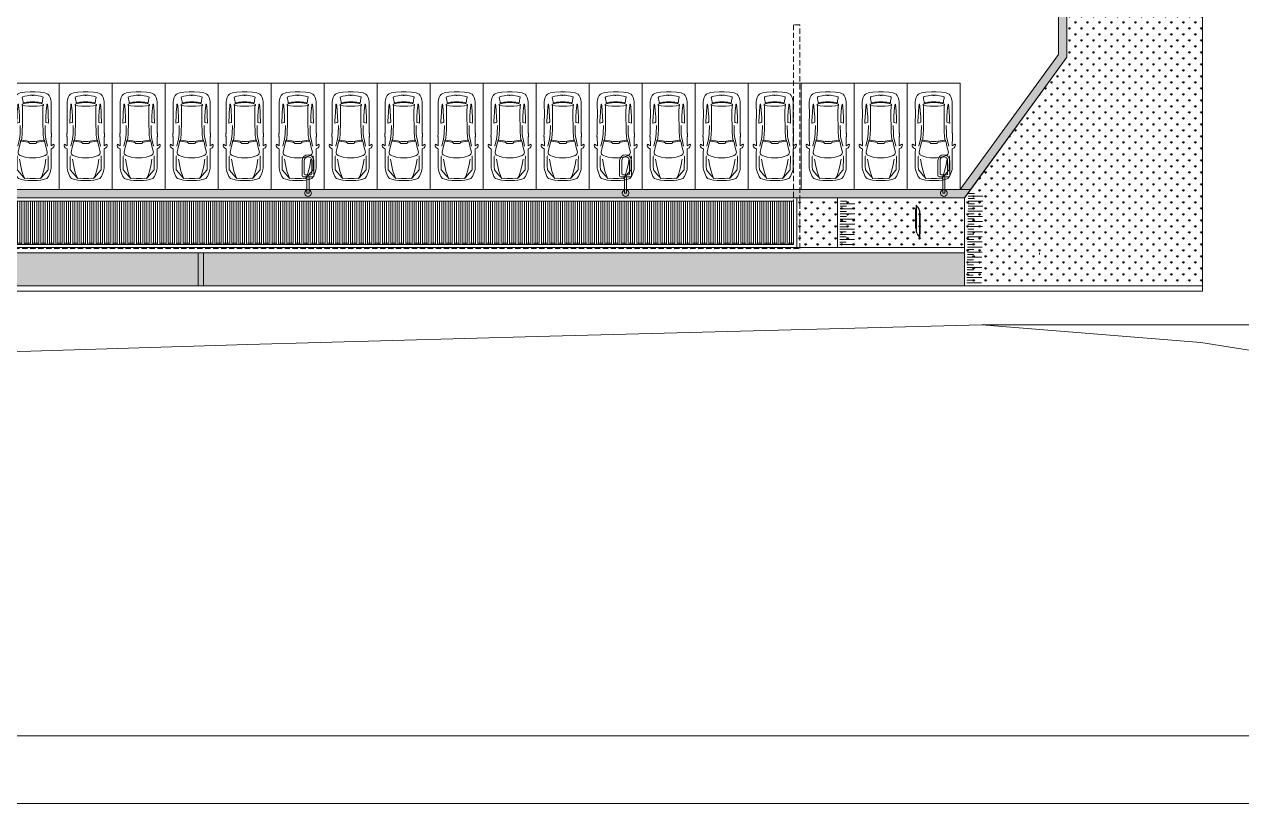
# Model space of a CAD drawing. Header units: metres. Extents: x -13933 to 152404, y -7861 to 21912.
# Drawn here: x 118244 to 123986, y -4219 to -543 of the extents above; entities that cross this region are included whole.
import ezdxf

# ---------------------------------------------------------------- set-up
doc = ezdxf.new("R2010")
doc.units = ezdxf.units.M
doc.header["$LTSCALE"] = 100
doc.header["$MEASUREMENT"] = 0
doc.linetypes.add('HIDDEN', pattern=[0.375, 0.25, -0.125])
doc.layers.get('0').update_dxf_attribs({"color": 9, "lineweight": 9})
for name, color, linetype, lineweight in [('04', 9, 'Continuous', 9), ('06A', 9, 'Continuous', 9), ('06C', 9, 'Continuous', 9), ('06D', 9, 'Continuous', 9), ('09', 9, 'Continuous', 9), ('40A', 9, 'Continuous', 9)]:
    doc.layers.add(name, color=color, linetype=linetype, lineweight=lineweight)
pattern_1 = [(90, (-1390.155, -0.0004), (-28.284271, 28.284271), [7.5, -49.068543]), (45, (-1390.155, -0.0004), (-28.284271, 28.284271), [7.5, -32.5]), (135, (-1390.155, -0.0004), (-28.284271, -28.284271), [7.5, -32.5])]

# ---------------------------------------------------------------- blocks, each defined once
blk = doc.blocks.new('p-araba-10')
for points in [[(-193.8, -2.4), (-193.8, 5.3), (-192.9, 22.2), (-191.1, 38.9), (-187.6, 56.6), (-183.4, 66.4), (-173.9, 74.2), (-151.3, 83.5), (-141.2, 86.3), (-134.5, 87.1), (-72.5, 87.3), (-61.4, 87), (-45.8, 86.8), (-44, 86.7), (-42.5, 90.5), (-39.1, 95.9), (-35.3, 99.6), (-31.2, 101.5), (-25.1, 101.9), (-22.6, 99.4), (-26, 92.8), (-28.4, 88.2), (-29.2, 86.7), (12.7, 87.6), (14.7, 88.4), (27.6, 88.2), (29.7, 87.5), (71.7, 87.1), (127.9, 86.7), (160, 87.2), (177.5, 87.1), (187.3, 85.7), (198.4, 82.4), (207, 78), (214.1, 72.2), (217.1, 65), (220, 58.1), (223.2, 37.3), (225, 11.2), (225, -11.2), (223.2, -37.3), (220, -58.1), (217.1, -65), (214.1, -72.2), (207, -78), (198.4, -82.4), (187.3, -85.7), (177.5, -87.1), (160, -87.2), (127.9, -86.7), (71.7, -87.1), (29.7, -87.5), (27.6, -88.2), (14.7, -88.4), (12.7, -87.6), (-29.2, -86.7), (-28.4, -88.2), (-26, -92.8), (-22.6, -99.4), (-25.1, -101.9), (-31.2, -101.5), (-35.3, -99.6), (-39.1, -95.9), (-42.5, -90.5), (-44, -86.7), (-45.8, -86.8), (-61.4, -87), (-72.5, -87.3), (-134.5, -87.1), (-141.2, -86.3), (-151.3, -83.5), (-173.9, -74.2), (-183.4, -66.4), (-187.6, -56.6), (-191.1, -38.9), (-192.9, -22.2), (-193.8, -5.3), (-193.8, 2.4)], [(-93, -62.5), (-126.3, -56.3), (-149.5, -50.6), (-165.5, -45.6), (-173.7, -42.3), (-183.5, -36.9), (-182.7, -25.6), (-183.2, -12.4), (-183.2, 0.2), (-183.2, 12.8), (-182.7, 26), (-183.5, 37.3), (-177.8, 43), (-168.5, 51.5), (-157.6, 60.6), (-142.7, 72.8), (-124.7, 73.2), (-102, 73.6), (-79.4, 73.7), (-76.8, 72.4)], [(-93, 62.8), (-126.3, 56.7), (-149.5, 51), (-165.5, 45.9), (-173.7, 42.6), (-183.5, 37.3), (-182.7, 26), (-183.2, 12.8), (-183.2, 0.2), (-183.2, -12.4), (-182.7, -25.6), (-183.5, -36.9), (-177.8, -42.6), (-168.5, -51.2), (-157.6, -60.2), (-142.7, -72.5), (-124.7, -72.9), (-102, -73.2), (-79.4, -73.3), (-76.8, -72.1)], [(-8.3, -56.7), (-13.4, -57.9), (-38.1, -63.5), (-60.3, -68.8), (-64.9, -68.3), (-69.3, -66.4), (-73, -63.6), (-75.8, -58.3), (-79.1, -49.2), (-82.8, -35.3), (-86.1, -15.4), (-87, -5.3), (-87, 0.2), (-87, 5.7), (-86.1, 15.7), (-82.8, 35.6), (-79.1, 49.6), (-75.8, 58.7), (-73, 63.9), (-69.3, 66.8), (-64.9, 68.6), (-60.3, 69.2), (-38.1, 63.8), (-13.4, 58.2), (-8.3, 57)], [(66.2, 58.6), (27.5, 59.4), (12.7, 60.6), (0.9, 62.9), (-31.5, 70.4)], [(-2.5, -52.9), (-3.1, -54.6), (-4.3, -55.5), (-8.3, -56.7), (-7.3, -54.5), (-7.2, -52.8), (-12.4, -22.8), (-12.7, -19.8), (-13.7, -17.7), (-17.5, -15.6), (-18.7, -14.2), (-19.1, -9.7), (-19.2, -3.2), (-19.2, 0.2), (-19.2, 3.5), (-19.1, 10), (-18.7, 14.5), (-17.5, 15.9), (-13.7, 18.1), (-12.7, 20.1), (-12.4, 23.1), (-7.2, 53.1), (-7.3, 54.8), (-8.3, 57), (-4.3, 55.8), (-3.1, 54.9), (-2.5, 53.3)], [(160.4, 48.6), (128, 48.3), (99.7, 48.3), (68.4, 48.6), (43.2, 49.2), (29.3, 49.7), (20.9, 50.2), (11.4, 51.1), (4.3, 52), (0.7, 52.6), (-2.5, 53.3), (-3.4, 49.8), (-4.9, 41.7), (-6.9, 29.6), (-9.1, 11.9), (-9.1, 2.6), (-9.1, 0.2), (-9.1, -2.2), (-9.1, -11.6), (-6.9, -29.3), (-4.9, -41.4), (-3.4, -49.4), (-2.5, -52.9), (0.7, -52.2), (4.3, -51.7), (11.4, -50.8), (20.9, -49.9), (29.3, -49.3), (43.2, -48.9), (68.4, -48.3), (99.7, -47.9), (128, -47.9), (160.4, -48.3)], [(66.2, -58.2), (27.5, -59), (12.7, -60.3), (0.9, -62.6), (-31.5, -70.1)]]:
    blk.add_lwpolyline(points)
for points in [[(159.5, 66.3), (166.1, 67.2), (167.1, 68.6), (165.9, 69.6), (156.3, 70.9), (128.7, 72.7), (106.1, 73.8), (87.7, 74.9), (77.7, 75), (77.4, 74.3), (80.3, 64), (81.1, 62.1), (83.3, 61.7), (106.9, 62), (135.6, 63.8)], [(169.6, -39.3), (171.3, -30.3), (172.9, -18.6), (173.8, -4.4), (173.8, 0.2), (173.8, 4.7), (172.9, 19), (171.3, 30.6), (169.6, 39.6), (166.8, 48.4), (165.8, 50.4), (160.6, 50.4), (160.4, 48.6), (159, 36.5), (157.5, 19.4), (157, 8.1), (157, 0.2), (157, -7.8), (157.5, -19.1), (159, -36.2), (160.4, -48.3), (160.6, -50.1), (165.8, -50.1), (166.8, -48.1)], [(174.1, -36.1), (175.5, -27.9), (176.6, -19.3), (177.4, -10.5), (177.5, -1.4), (177.5, 0.2), (177.5, 1.8), (177.4, 10.9), (176.6, 19.7), (175.5, 28.2), (174.1, 36.4), (173, 41.1), (173.2, 43.7), (174.5, 45.2), (178.1, 45.7), (184.1, 46.5), (193.2, 48.4), (197.4, 49.4), (199.8, 49.3), (201.7, 47.1), (202.6, 43.6), (204.7, 36.9), (206.7, 26.7), (208.2, 18.6), (209.1, 12.5), (209.7, 6.9), (209.5, 5), (208.6, 3), (207.7, 1.2), (207.7, 0.2), (207.7, -0.9), (208.6, -2.7), (208.6, -2.7), (209.5, -4.6), (209.7, -6.6), (209.1, -12.1), (208.2, -18.3), (206.7, -26.4), (204.7, -36.5), (202.6, -43.3), (201.7, -46.8), (199.8, -49), (197.4, -49.1), (193.2, -48.1), (184.1, -46.1), (178.1, -45.3), (174.5, -44.9), (173.2, -43.4), (173, -40.8)], [(159.5, -66), (166.1, -66.9), (167.1, -68.2), (165.9, -69.3), (156.3, -70.5), (128.7, -72.4), (106.1, -73.5), (87.7, -74.5), (77.7, -74.7), (77.4, -74), (80.3, -63.7), (81.1, -61.7), (83.3, -61.4), (106.9, -61.6), (135.6, -63.5)]]:
    blk.add_lwpolyline(points, close=True)
blk = doc.blocks.new('p-carpark_std')
at = {"layer": '06D'}
blk.add_lwpolyline([(-500, -125), (0, -125), (0, 125), (-500, 125)], close=True, dxfattribs=at)
at = {"layer": '04'}
blk.add_blockref('p-araba-10', (-265, 0), dxfattribs=at)
blk = doc.blocks.new('pilon-audi')
at = {"layer": '06C'}
for points in [[(33.6, 22.4, 0.139899), (0, 0), (159.8, 0, 0.15209), (192.2, 22.4), (33.6, 22.4)], [(137.2, -3, 0.148501), (141, 0), (20, 0, 0.187209), (23.7, -3), (137.2, -3)], [(168.9, 25.4, -0.148501), (172.6, 22.4), (51.6, 22.4, -0.187209), (55.3, 25.4), (168.9, 25.4)]]:
    blk.add_lwpolyline(points, format="xyb", dxfattribs=at)
blk.add_lwpolyline([(33.9, 20.4, 0.122995), (4.5, 2), (159.5, 2, 0.13414), (187.9, 20.4)], format="xyb", close=True, dxfattribs=at)
blk = doc.blocks.new('A$C442D6FDD')
at = {"layer": '06D', "color": 9}
for p, q in [((16875.2, -3722.5), (16875.2, -3650.8)), ((16885.2, -3712.5), (16885.2, -3650.8)), ((16921.2, -3650.8), (16921.2, -3712.5)), ((16931.2, -3650.8), (16931.2, -3722.5)), ((18372.8, -3722.5), (18372.8, -3650.8)), ((18382.8, -3712.5), (18382.8, -3650.8)), ((18418.8, -3650.8), (18418.8, -3712.5)), ((18428.8, -3650.8), (18428.8, -3722.5)), ((19873.8, -3722.5), (19873.8, -3650.8)), ((19883.8, -3712.5), (19883.8, -3650.8)), ((19919.8, -3650.8), (19919.8, -3712.5)), ((19929.8, -3650.8), (19929.8, -3722.5)), ((16880.2, -3727.5), (16926.2, -3727.5)), ((16890.2, -3717.5), (16916.2, -3717.5)), ((16898.2, -3788.8), (16898.2, -3727.5)), ((16908.2, -3788.8), (16908.2, -3727.5)), ((18377.8, -3727.5), (18423.8, -3727.5)), ((18387.8, -3717.5), (18413.8, -3717.5)), ((18395.8, -3788.8), (18395.8, -3727.5)), ((18405.8, -3788.8), (18405.8, -3727.5)), ((19878.8, -3727.5), (19924.8, -3727.5)), ((19888.8, -3717.5), (19914.8, -3717.5)), ((19896.8, -3788.8), (19896.8, -3727.5)), ((19906.8, -3788.8), (19906.8, -3727.5))]:
    blk.add_line(p, q, dxfattribs=at)
for points in [[(16898.2, -3788.8), (16898.2, -3804.6), (16908.2, -3804.6), (16908.2, -3788.8)], [(18395.8, -3788.8), (18395.8, -3804.6), (18405.8, -3804.6), (18405.8, -3788.8)], [(19896.8, -3788.8), (19896.8, -3804.6), (19906.8, -3804.6), (19906.8, -3788.8)]]:
    blk.add_lwpolyline(points, dxfattribs=at)
for centre, radius, start, end in [((16903.2, -3650.8), 28, 0, 180), ((16903.2, -3650.8), 18, 0, 180), ((18400.8, -3650.8), 28, 0, 180), ((18400.8, -3650.8), 18, 0, 180), ((19901.8, -3650.8), 28, 0, 180), ((19901.8, -3650.8), 18, 0, 180), ((16880.2, -3722.5), 5, 180, 270), ((16890.2, -3712.5), 5, 180, 270), ((16916.2, -3712.5), 5, 270, 0), ((16926.2, -3722.5), 5, 270, 0), ((18377.8, -3722.5), 5, 180, 270), ((18387.8, -3712.5), 5, 180, 270), ((18413.8, -3712.5), 5, 270, 0), ((18423.8, -3722.5), 5, 270, 0), ((19878.8, -3722.5), 5, 180, 270), ((19888.8, -3712.5), 5, 180, 270), ((19914.8, -3712.5), 5, 270, 0), ((19924.8, -3722.5), 5, 270, 0), ((16903.2, -3803.7), 15.7, 108.5399, 71.4601), ((18400.8, -3803.7), 15.7, 108.5399, 71.4601), ((19901.8, -3803.7), 15.7, 108.5399, 71.4601)]:
    blk.add_arc(centre, radius, start, end, dxfattribs=at)

msp = doc.modelspace()

# ---------------------------------------------------------------- hatches: boundary and pattern name
at = {"layer": '06D'}
h = msp.add_hatch(dxfattribs=at)
h.set_pattern_fill('_USER', color=251, scale=10, angle=90, pattern_type=0)
h.set_pattern_definition([(90, (-160087.114, -9057.529), (-10, 0), [])])
h.paths.add_polyline_path([(112222.5, -1581), (121872.5, -1581), (121872.5, -1376.3), (112222.5, -1376.3)])
at = {"layer": '09'}
h = msp.add_hatch(color=254, dxfattribs=at)
edge = h.paths.add_edge_path(flags=16)
edge.add_line((114428.4, 7400.9), (114304.1, 7436.3))
edge.add_line((114304.1, 7436.3), (113817.6, 8239.4))
edge.add_line((113817.6, 8239.4), (113722.4, 8211.4))
edge.add_arc((113807, 7923.6), 300, 106.37955, 212.14399)
edge.add_line((113553, 7764), (114136.1, 6836))
edge.add_arc((114178.7, 6955.9), 127.2, 250.4345, 344.06517)
edge.add_line((114301.1, 6921), (114352.6, 7115.3))
edge.add_line((114352.6, 7115.3), (114428.4, 7400.9))
edge = h.paths.add_edge_path()
edge.add_line((113835.8, 8286.4), (113711.2, 8249.8))
edge.add_arc((113807, 7923.6), 340, 106.37955, 212.14399)
edge.add_line((113519.2, 7742.7), (114109.1, 6803.9))
edge.add_arc((114178.7, 6955.9), 167.2, 245.38942, 344.20279)
edge.add_line((114339.7, 6910.4), (114391.3, 7105))
edge.add_line((114391.3, 7105), (115271.2, 6867))
edge.add_line((115271.2, 6867), (117108.6, 6218.1))
edge.add_line((117108.6, 6218.1), (119511.5, 5139.8))
edge.add_line((119511.5, 5139.8), (121406.6, 4202.6))
edge.add_line((121406.6, 4202.6), (122694, 3408.6))
edge.add_line((122694, 3408.6), (123121.8, 2284))
edge.add_line((123121.8, 2284), (123121.8, -684.9))
edge.add_line((123121.8, -684.9), (122658.6, -1321.3))
edge.add_line((122658.6, -1321.3), (122708.2, -1321.3))
edge.add_line((122708.2, -1321.3), (123161.8, -697.8))
edge.add_line((123161.8, -697.8), (123161.8, 2291.3))
edge.add_line((123161.8, 2291.3), (122726.6, 3435.5))
edge.add_line((122726.6, 3435.5), (121426, 4237.6))
edge.add_line((121426, 4237.6), (119528.6, 5176))
edge.add_line((119528.6, 5176), (117123.5, 6255.3))
edge.add_line((117123.5, 6255.3), (115283.1, 6905.2))
edge.add_line((115283.1, 6905.2), (114401.6, 7143.9))
edge.add_line((114401.6, 7143.9), (114477.7, 7428.5))
edge.add_line((114477.7, 7428.5), (114330.2, 7470.5))
edge.add_line((114330.2, 7470.5), (113857.3, 8251))
edge.add_line((113857.3, 8251), (113835.8, 8286.4))
h = msp.add_hatch(dxfattribs=at)
h.set_pattern_fill('GRASS', color=256, scale=40, style=0)
h.set_pattern_definition(pattern_1)
h.paths.add_polyline_path([(122679, -1776.3), (123801.8, -1776.3), (123801.8, -41.3), (123161.8, -41.3), (123161.8, -697.8), (122679, -1361.3)])
msp.add_hatch(color=254, dxfattribs=at).paths.add_polyline_path([(122708.1, -1321.3), (111767.5, -1321.3), (111767.5, -1361.3), (122679, -1361.3)])
h = msp.add_hatch(dxfattribs=at)
h.set_pattern_fill('GRASS', color=256, scale=40, style=0)
h.set_pattern_definition(pattern_1)
h.paths.add_polyline_path([(122679, -1596.3), (122679, -1361.3), (122679, -1361.3), (121887.5, -1361.3), (121887.5, -1596.3)])
h = msp.add_hatch(dxfattribs=at)
h.set_pattern_fill('GRASS', color=256, scale=40, style=0)
h.set_pattern_definition([(90, (-1390.155, -0.0004), (-28.284271, 28.284271), [7.5, -49.068543]), (45, (-1390.155, -0.0004), (-28.284271, 28.284271), [7.5, -32.5]), (135, (-1390.155, -0.0004), (-28.284271, -28.284271), [7.5, -32.5])])
h.paths.add_polyline_path([(122679, -1776.3), (122679, -1621.3), (114767.4, -1620.9), (114767.5, -2146.3), (116244.8, -2146.3), (116244.8, -1776.3)])

# ---------------------------------------------------------------- linework, layer by layer
msp.add_lwpolyline([(115360.8, 12281.4), (117171.4, 11533.8, -0.01102), (117487.1, 11389.8), (122188.2, 9117.5, -0.296453), (123583.7, 6805.3), (123476.5, 3596.2, 0.097254), (123674.2, 2690.1), (125083.1, -563.4, -0.539653), (124165.5, -1960.8), (122759.8, -1960.8)], format="xyb")
at = {"layer": '06A'}
msp.add_lwpolyline([(122658.6, -1321.3), (122658.6, -1321.3)], close=True, dxfattribs=at)
at = {"layer": '06C'}
msp.add_lwpolyline([(114767.4, -1621.6), (122679, -1621.3), (122679, -1596.3), (114742.4, -1596.1)], dxfattribs=at)
at = {"layer": '06D'}
for p, q in [((120663.3, -2015.3), (122759.8, -1960.8)), ((122759.8, -1960.8), (123793.1, -2044)), ((117772.9, -2100.8), (119298, -2053.2)), ((119298, -2053.2), (120663.3, -2015.3)), ((123793.1, -2044), (124327.1, -2128.2))]:
    msp.add_line(p, q, dxfattribs=at)
for points in [[(119511.5, 5139.8), (121406.6, 4202.6), (122694, 3408.6), (123121.8, 2284), (123121.8, -684.9), (122658.6, -1321.3), (122708.2, -1321.3), (123161.8, -697.8), (123161.8, 2291.3), (122726.6, 3435.5), (121426, 4237.6), (119528.6, 5176)], [(123801.8, -41.3), (123801.8, -1801.3), (123125.6, -1801.3)], [(122679, -1596.3), (121887.5, -1596.3), (121887.5, -1361.3), (122679, -1361.3), (122679, -1361.3)], [(122079, -1596.3), (122079, -1361.3)], [(122093, -1377.3), (122122.6, -1377.3)], [(122679, -1596.3), (122679, -1361.3)], [(122695.5, -1376.9), (122764.9, -1376.9)], [(122695.8, -1352.9), (122765.2, -1352.9)], [(122695.8, -1364.9), (122725.4, -1364.9)], [(122696.2, -1340.9), (122725.7, -1340.9)], [(122092.3, -1413.4), (122161.7, -1413.4)], [(122092.3, -1425.4), (122121.9, -1425.4)], [(122092.7, -1389.3), (122162.1, -1389.3)], [(122092.7, -1401.3), (122122.2, -1401.3)], [(122694.8, -1425), (122764.2, -1425)], [(122695.1, -1401), (122764.5, -1401)], [(122695.1, -1413), (122724.7, -1413)], [(122695.5, -1389), (122725, -1389)], [(122091.3, -1485.5), (122160.7, -1485.5)], [(122091.6, -1461.5), (122161, -1461.5)], [(122091.6, -1473.5), (122121.2, -1473.5)], [(122092, -1437.4), (122161.4, -1437.4)], [(122092, -1449.4), (122121.5, -1449.4)], [(122694.1, -1473.1), (122763.5, -1473.1)], [(122694.1, -1485.1), (122723.6, -1485.1)], [(122694.4, -1449.1), (122763.8, -1449.1)], [(122694.4, -1461.1), (122724, -1461.1)], [(122694.8, -1437), (122724.3, -1437)], [(122090.6, -1533.6), (122160, -1533.6)], [(122090.6, -1545.6), (122120.1, -1545.6)], [(122090.9, -1509.5), (122160.3, -1509.5)], [(122090.9, -1521.6), (122120.5, -1521.6)], [(122091.3, -1497.5), (122120.8, -1497.5)], [(122693, -1545.3), (122762.4, -1545.3)], [(122693.4, -1521.2), (122762.8, -1521.2)], [(122693.4, -1533.2), (122722.9, -1533.2)], [(122693.7, -1497.2), (122763.1, -1497.2)], [(122693.7, -1509.2), (122723.3, -1509.2)], [(122089.9, -1581.7), (122159.3, -1581.7)], [(122090.2, -1557.6), (122159.6, -1557.6)], [(122090.2, -1569.7), (122119.8, -1569.7)], [(122692.3, -1593.4), (122761.7, -1593.4)], [(122692.3, -1605.4), (122721.9, -1605.4)], [(122692.7, -1569.3), (122762.1, -1569.3)], [(122692.7, -1581.3), (122722.2, -1581.3)], [(122693, -1557.3), (122722.6, -1557.3)], [(123801.8, -1776.3), (116244.8, -1776.3), (116244.8, -2146.3), (114767.5, -2146.3), (114767.4, -1620.9), (122679, -1621.3)], [(119064.8, -1776.3), (119064.9, -1621.1)], [(119089.8, -1776.3), (119089.9, -1621.1)], [(122679, -1621.3), (122679, -1776.3)], [(122691.6, -1641.5), (122761, -1641.5)], [(122691.6, -1653.5), (122721.2, -1653.5)], [(122692, -1617.4), (122761.4, -1617.4)], [(122692, -1629.4), (122721.5, -1629.4)], [(122690.6, -1713.6), (122760, -1713.6)], [(122690.9, -1689.6), (122760.3, -1689.6)], [(122690.9, -1701.6), (122720.5, -1701.6)], [(122691.3, -1665.5), (122760.7, -1665.5)], [(122691.3, -1677.5), (122720.8, -1677.5)], [(114767.5, -2146.3), (116244.8, -2146.3), (116244.8, -1776.3), (122679, -1776.3)], [(122689.9, -1761.7), (122759.3, -1761.7)], [(122690.2, -1737.6), (122759.6, -1737.6)], [(122690.2, -1749.7), (122719.8, -1749.7)], [(122690.6, -1725.6), (122720.1, -1725.6)], [(123801.8, -1801.3), (123801.8, -1776.3)], [(114767.5, -2171.3), (116269.8, -2171.3), (116269.8, -1801.3), (123801.8, -1801.3)]]:
    msp.add_lwpolyline(points, dxfattribs=at)
for points in [[(122679, -1776.3), (123801.8, -1776.3), (123801.8, -41.3), (123161.8, -41.3), (123161.8, -697.8), (122679, -1361.3)], [(122708.1, -1321.3), (111767.5, -1321.3), (111767.5, -1361.3), (122679, -1361.3)], [(112207.5, -1596), (121887.5, -1596.3), (121887.5, -1361.3), (112207.5, -1361.3)], [(112222.5, -1581), (121872.5, -1581), (121872.5, -1376.3), (112222.5, -1376.3)]]:
    msp.add_lwpolyline(points, close=True, dxfattribs=at)
at = {"layer": '06D', "linetype": 'HIDDEN'}
msp.add_lwpolyline([(111484.8, -545), (111484.8, -1600), (121902.3, -1600), (121902.3, -545), (121872.3, -545), (121872.3, -1575), (111509.8, -1575), (111514.8, -545)], close=True, dxfattribs=at)
at = {"layer": '09'}
msp.add_lwpolyline([(123032.5, -1621.3), (123032.5, -1628)], dxfattribs=at)
at = {"layer": '40A'}
for points in [[(102430.6, 12601.4), (102430.6, -4218.6), (130410.6, -4218.6), (130410.6, 12601.4)], [(128250.9, -3898.6), (128250.9, 12281.4), (102750.6, 12281.4), (102750.6, -3898.6)]]:
    msp.add_lwpolyline(points, close=True, dxfattribs=at)

# ---------------------------------------------------------------- block references
msp.add_blockref('A$C442D6FDD', (102679.3, 2464.6))
at = {"xscale": 0.7796861884199446, "yscale": 0.7796861884199446, "zscale": 0.7796861884199446, "rotation": 89.99999999989191}
msp.add_blockref('pilon-audi', (122467.5, -1546.2), dxfattribs=at)
at = {"layer": '04', "xscale": -1, "rotation": 270}
for p in [(118283.6, -821.3), (118533.6, -821.3), (118783.6, -821.3), (119033.6, -821.3), (119283.6, -821.3), (119533.6, -821.3), (119783.6, -821.3), (120033.6, -821.3), (120283.6, -821.3), (120533.6, -821.3), (120783.6, -821.3), (121033.6, -821.3), (121283.6, -821.3), (121533.6, -821.3), (121783.6, -821.3), (122033.6, -821.3), (122283.6, -821.3), (122533.6, -821.3)]:
    msp.add_blockref('p-carpark_std', p, dxfattribs=at)

doc.saveas('drawing.dxf')
